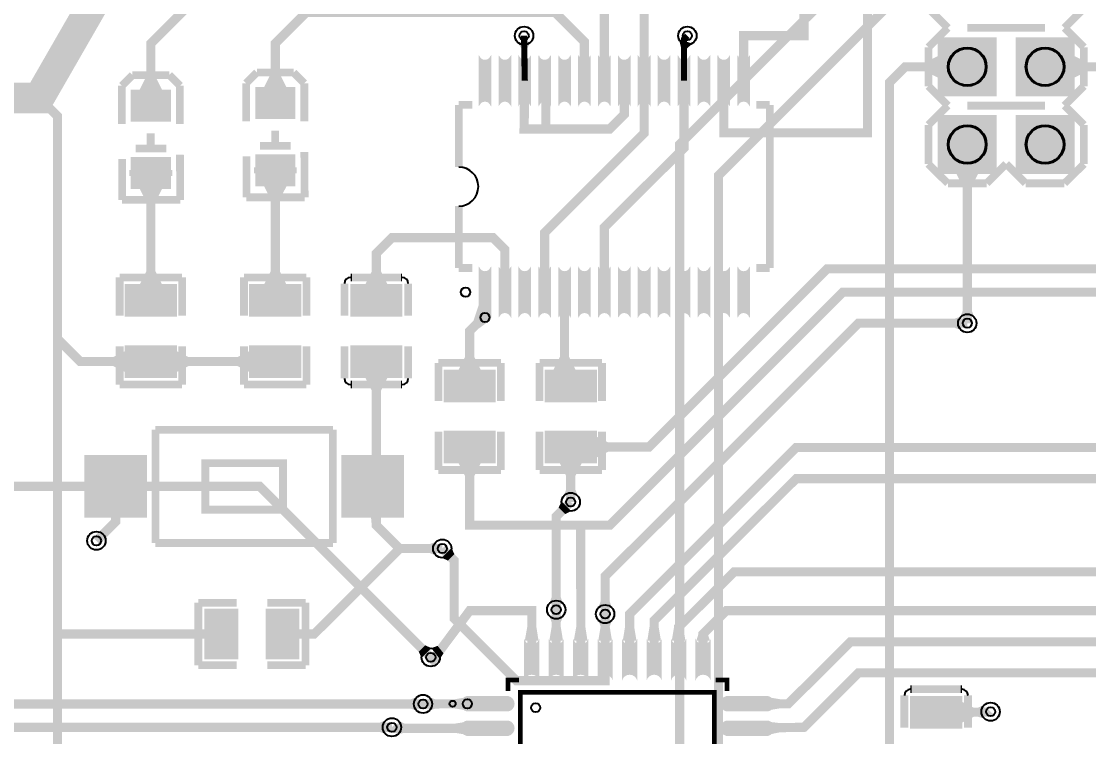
# Model space of a CAD drawing. Header units: millimetres. Extents: x 1 to 169, y 35 to 120.
# Drawn here: x 81.37 to 116.23, y 69.54 to 92.93 of the extents above; entities that cross this region are included whole.
import ezdxf

# ---------------------------------------------------------------- set-up
doc = ezdxf.new("R2010")
doc.units = ezdxf.units.MM
for name, color, linetype, true_color in [('BottomLayer', 7, 'Continuous', 0x0000ff), ('BottomSolderLayer', 7, 'Continuous', 0xaa00ff), ('Document', 7, 'Continuous', 0xffffff), ('Hole', 7, 'Continuous', 0x000000), ('Multi-Layer', 7, 'Continuous', 0xc0c0c0), ('TopLayer', 7, 'Continuous', 0xff0000), ('TopPasterLayer', 7, 'Continuous', 0x808080), ('TopSilkLayer', 7, 'Continuous', 0xffff00), ('TopSolderLayer', 7, 'Continuous', 0x800080)]:
    doc.layers.add(name, color=color, linetype=linetype, true_color=true_color)

msp = doc.modelspace()

# ---------------------------------------------------------------- hatches: boundary and pattern name
at = {"layer": 'BottomLayer'}
for points in [[(111.354, 91.065), (111.354, 91.815), (110.904, 91.59), (110.904, 91.29)], [(115.723, 91.815), (115.723, 91.065), (116.173, 91.29), (116.173, 91.59)], [(112.643, 87.986), (111.893, 87.986), (112.118, 87.536), (112.418, 87.536)], [(112.043, 83.257), (112.493, 83.257), (112.418, 83.467), (112.118, 83.467)], [(99.333, 76.917), (99.015, 77.235), (98.919, 77.033), (99.131, 76.821)], [(95.419, 75.711), (95.1, 75.393), (95.302, 75.297), (95.514, 75.509)], [(98.614, 73.891), (99.064, 73.891), (98.989, 74.101), (98.689, 74.101)], [(100.664, 73.354), (100.214, 73.353), (100.289, 73.143), (100.589, 73.144)], [(94.761, 72.436), (94.443, 72.117), (94.347, 72.319), (94.559, 72.531)], [(94.29, 70.387), (94.29, 70.837), (94.08, 70.762), (94.08, 70.462)], [(93.274, 69.625), (93.274, 70.075), (93.064, 70), (93.064, 69.7)]]:
    msp.add_hatch(color=256, dxfattribs=at).paths.add_polyline_path(points)
at = {"layer": 'BottomSolderLayer'}
for points in [[(111.303, 90.475), (111.303, 92.405), (113.233, 92.405), (113.233, 90.475)], [(113.843, 90.475), (113.843, 92.405), (115.773, 92.405), (115.773, 90.475)], [(111.303, 87.935), (111.303, 89.865), (113.233, 89.865), (113.233, 87.935)], [(113.843, 87.935), (113.843, 89.865), (115.773, 89.865), (115.773, 87.935)]]:
    msp.add_hatch(color=256, dxfattribs=at).paths.add_polyline_path(points)
at = {"layer": 'Document'}
for points in [[(85.598, 90.67), (85.598, 89.67), (85.748, 89.67), (85.748, 90.67)], [(89.662, 90.754), (89.662, 89.754), (89.812, 89.754), (89.812, 90.754)], [(85.504, 88.435), (85.504, 87.435), (85.654, 87.435), (85.654, 88.435)], [(89.568, 88.52), (89.568, 87.52), (89.718, 87.52), (89.718, 88.52)], [(86.298, 88.07), (86.298, 87.87), (84.898, 87.87), (84.898, 88.07)], [(90.362, 88.154), (90.362, 87.954), (88.962, 87.954), (88.962, 88.154)]]:
    msp.add_hatch(color=256, dxfattribs=at).paths.add_polyline_path(points)
at = {"layer": 'Multi-Layer'}
for points in [[(111.354, 90.526), (111.354, 92.355), (113.183, 92.355), (113.183, 90.526)], [(113.894, 90.526), (113.894, 92.355), (115.723, 92.355), (115.723, 90.526)], [(111.354, 87.986), (111.354, 89.815), (113.183, 89.815), (113.183, 87.986)], [(113.894, 87.986), (113.894, 89.815), (115.723, 89.815), (115.723, 87.986)]]:
    msp.add_hatch(color=256, dxfattribs=at).paths.add_polyline_path(points)
at = {"layer": 'TopLayer'}
for points in [[(98.018, 92.261), (97.568, 92.254), (97.697, 92.046), (97.897, 92.049)], [(103.286, 92.204), (102.854, 92.327), (102.912, 92.092), (103.112, 92.035)], [(96.694, 91.81, -0.785398), (96.33, 91.81), (96.33, 90.159, -0.785398), (96.694, 90.159)], [(97.344, 91.81, -0.785398), (96.98, 91.81), (96.98, 90.159, -0.785398), (97.344, 90.159)], [(97.994, 91.81, -0.785398), (97.63, 91.81), (97.63, 90.159, -0.785398), (97.994, 90.159)], [(98.644, 91.81, -0.785398), (98.28, 91.81), (98.28, 90.159, -0.785398), (98.644, 90.159)], [(99.294, 91.81, -0.785398), (98.93, 91.81), (98.93, 90.159, -0.785398), (99.294, 90.159)], [(99.944, 91.81, -0.785398), (99.58, 91.81), (99.58, 90.159, -0.785398), (99.944, 90.159)], [(100.594, 91.81, -0.785398), (100.23, 91.81), (100.23, 90.159, -0.785398), (100.594, 90.159)], [(101.244, 91.81, -0.785398), (100.88, 91.81), (100.88, 90.159, -0.785398), (101.244, 90.159)], [(101.894, 91.81, -0.785398), (101.53, 91.81), (101.53, 90.159, -0.785398), (101.894, 90.159)], [(102.544, 91.81, -0.785398), (102.18, 91.81), (102.18, 90.159, -0.785398), (102.544, 90.159)], [(103.194, 91.81, -0.785398), (102.83, 91.81), (102.83, 90.159, -0.785398), (103.194, 90.159)], [(103.844, 91.81, -0.785398), (103.48, 91.81), (103.48, 90.159, -0.785398), (103.844, 90.159)], [(104.494, 91.81, -0.785398), (104.13, 91.81), (104.13, 90.159, -0.785398), (104.494, 90.159)], [(105.144, 91.81, -0.785398), (104.78, 91.81), (104.78, 90.159, -0.785398), (105.144, 90.159)], [(85.223, 90.67), (85.973, 90.67), (85.748, 91.12), (85.448, 91.12)], [(89.287, 90.754), (90.037, 90.754), (89.812, 91.204), (89.512, 91.204)], [(84.973, 89.67), (84.973, 90.67), (86.223, 90.67), (86.223, 89.67)], [(89.037, 89.754), (89.037, 90.754), (90.287, 90.754), (90.287, 89.754)], [(84.973, 87.47), (84.973, 88.47), (86.223, 88.47), (86.223, 87.47)], [(89.037, 87.554), (89.037, 88.554), (90.287, 88.554), (90.287, 87.554)], [(90.037, 87.554), (89.287, 87.554), (89.512, 87.104), (89.812, 87.104)], [(85.973, 87.47), (85.223, 87.47), (85.448, 87.02), (85.748, 87.02)], [(85.223, 84.304), (85.973, 84.304), (85.748, 84.754), (85.448, 84.754)], [(89.287, 84.304), (90.037, 84.304), (89.812, 84.754), (89.512, 84.754)], [(92.589, 84.304), (93.339, 84.304), (93.114, 84.754), (92.814, 84.754)], [(96.694, 84.9, -0.785398), (96.33, 84.9), (96.33, 83.248, -0.785398), (96.694, 83.248)], [(97.344, 84.9, -0.785398), (96.98, 84.9), (96.98, 83.248, -0.785398), (97.344, 83.248)], [(97.994, 84.9, -0.785398), (97.63, 84.9), (97.63, 83.248, -0.785398), (97.994, 83.248)], [(98.644, 84.9, -0.785398), (98.28, 84.9), (98.28, 83.248, -0.785398), (98.644, 83.248)], [(99.294, 84.9, -0.785398), (98.93, 84.9), (98.93, 83.248, -0.785398), (99.294, 83.248)], [(99.944, 84.9, -0.785398), (99.58, 84.9), (99.58, 83.248, -0.785398), (99.944, 83.248)], [(100.594, 84.9, -0.785398), (100.23, 84.9), (100.23, 83.248, -0.785398), (100.594, 83.248)], [(101.244, 84.9, -0.785398), (100.88, 84.9), (100.88, 83.248, -0.785398), (101.244, 83.248)], [(101.894, 84.9, -0.785398), (101.53, 84.9), (101.53, 83.248, -0.785398), (101.894, 83.248)], [(102.544, 84.9, -0.785398), (102.18, 84.9), (102.18, 83.248, -0.785398), (102.544, 83.248)], [(103.194, 84.9, -0.785398), (102.83, 84.9), (102.83, 83.248, -0.785398), (103.194, 83.248)], [(103.844, 84.9, -0.785398), (103.48, 84.9), (103.48, 83.248, -0.785398), (103.844, 83.248)], [(104.494, 84.9, -0.785398), (104.13, 84.9), (104.13, 83.248, -0.785398), (104.494, 83.248)], [(105.144, 84.9, -0.785398), (104.78, 84.9), (104.78, 83.248, -0.785398), (105.144, 83.248)], [(86.373, 84.304), (86.373, 83.304), (84.823, 83.304), (84.823, 84.304)], [(90.437, 84.304), (90.437, 83.304), (88.887, 83.304), (88.887, 84.304)], [(93.739, 84.304), (93.739, 83.304), (92.189, 83.304), (92.189, 84.304)], [(96.578, 83.079), (96.33, 83.713), (96.136, 83.14), (96.289, 82.869)], [(112.07, 82.833), (112.07, 83.283), (111.86, 83.208), (111.86, 82.908)], [(86.373, 82.304), (86.373, 81.304), (84.823, 81.304), (84.823, 82.304)], [(90.437, 82.304), (90.437, 81.304), (88.887, 81.304), (88.887, 82.304)], [(93.739, 82.304), (93.739, 81.304), (92.189, 81.304), (92.189, 82.304)], [(84.823, 81.429), (84.823, 82.179), (84.373, 81.954), (84.373, 81.654)], [(86.373, 82.179), (86.373, 81.429), (86.823, 81.654), (86.823, 81.954)], [(88.887, 81.429), (88.887, 82.179), (88.437, 81.954), (88.437, 81.654)], [(95.637, 81.51), (96.387, 81.51), (96.162, 81.96), (95.862, 81.96)], [(98.736, 81.51), (99.486, 81.51), (99.261, 81.96), (98.961, 81.96)], [(93.339, 81.304), (92.589, 81.304), (92.814, 80.854), (93.114, 80.854)], [(96.787, 81.51), (96.787, 80.51), (95.237, 80.51), (95.237, 81.51)], [(100.089, 81.51), (100.089, 80.51), (98.539, 80.51), (98.539, 81.51)], [(96.787, 79.51), (96.787, 78.51), (95.237, 78.51), (95.237, 79.51)], [(100.089, 79.51), (100.089, 78.51), (98.539, 78.51), (98.539, 79.51)], [(100.089, 79.385), (100.089, 78.635), (100.539, 78.86), (100.539, 79.16)], [(83.446, 76.724), (83.446, 78.724), (85.446, 78.724), (85.446, 76.724)], [(91.846, 76.724), (91.846, 78.724), (93.846, 78.724), (93.846, 76.724)], [(96.387, 78.51), (95.637, 78.51), (95.862, 78.06), (96.162, 78.06)], [(99.689, 78.51), (98.939, 78.51), (99.164, 78.06), (99.464, 78.06)], [(99.089, 77.415), (99.539, 77.415), (99.464, 77.625), (99.164, 77.625)], [(94.921, 75.467), (94.921, 75.917), (94.711, 75.842), (94.711, 75.542)], [(100.213, 73.751), (100.663, 73.751), (100.588, 73.961), (100.288, 73.961)], [(88.4, 72.123), (87.4, 72.123), (87.4, 73.673), (88.4, 73.673)], [(90.4, 72.123), (89.4, 72.123), (89.4, 73.673), (90.4, 73.673)], [(98.614, 73.494), (99.064, 73.494), (98.989, 73.284), (98.689, 73.284)], [(100.664, 73.354), (100.214, 73.353), (100.289, 73.143), (100.589, 73.144)], [(98.262, 72.676), (97.814, 72.68), (97.893, 73.13), (98.193, 73.127)], [(99.062, 72.678), (98.614, 72.679), (98.689, 73.129), (98.989, 73.128)], [(99.862, 72.676), (99.414, 72.681), (99.493, 73.13), (99.793, 73.127)], [(100.662, 72.678), (100.214, 72.679), (100.289, 73.129), (100.589, 73.128)], [(101.462, 72.679), (101.014, 72.678), (101.087, 73.128), (101.387, 73.129)], [(102.262, 72.679), (101.814, 72.678), (101.887, 73.128), (102.187, 73.129)], [(103.062, 72.679), (102.614, 72.678), (102.687, 73.12), (102.987, 73.12)], [(103.862, 72.679), (103.414, 72.677), (103.487, 72.904), (103.787, 72.905)], [(98.262, 72.678, -0.785398), (97.814, 72.678), (97.814, 71.442, -0.785398), (98.262, 71.442)], [(99.062, 72.678, -0.785398), (98.614, 72.678), (98.614, 71.442, -0.785398), (99.062, 71.442)], [(99.862, 72.678, -0.785398), (99.414, 72.678), (99.414, 71.442, -0.785398), (99.862, 71.442)], [(100.662, 72.678, -0.785398), (100.214, 72.678), (100.214, 71.442, -0.785398), (100.662, 71.442)], [(101.462, 72.678, -0.785398), (101.014, 72.678), (101.014, 71.442, -0.785398), (101.462, 71.442)], [(102.262, 72.678, -0.785398), (101.814, 72.678), (101.814, 71.442, -0.785398), (102.262, 71.442)], [(103.062, 72.678, -0.785398), (102.614, 72.678), (102.614, 71.442, -0.785398), (103.062, 71.442)], [(103.862, 72.678, -0.785398), (103.414, 72.678), (103.414, 71.442, -0.785398), (103.862, 71.442)], [(95.037, 72.082), (94.759, 72.436), (94.967, 72.511), (95.159, 72.266)], [(94.687, 70.388), (94.686, 70.838), (94.896, 70.763), (94.897, 70.463)], [(95.98, 70.394), (95.977, 70.842), (95.527, 70.765), (95.529, 70.465)], [(97.214, 70.842, -0.785398), (97.214, 70.394), (95.978, 70.394, -0.785398), (95.978, 70.842)], [(105.698, 70.842, -0.785398), (105.698, 70.394), (104.462, 70.394, -0.785398), (104.462, 70.842)], [(105.698, 70.394), (105.698, 70.842), (106.148, 70.768), (106.148, 70.468)], [(112.027, 70.842), (112.027, 69.842), (110.477, 69.842), (110.477, 70.842)], [(112.027, 70.717), (112.027, 69.967), (112.477, 70.192), (112.477, 70.492)], [(112.841, 70.126), (112.823, 70.575), (112.616, 70.492), (112.628, 70.192)], [(93.688, 70.059), (93.652, 69.61), (93.868, 69.668), (93.891, 69.968)], [(95.978, 69.594), (95.978, 70.042), (95.528, 69.968), (95.528, 69.668)], [(97.214, 70.042, -0.785398), (97.214, 69.594), (95.978, 69.594, -0.785398), (95.978, 70.042)], [(105.698, 70.042, -0.785398), (105.698, 69.594), (104.462, 69.594, -0.785398), (104.462, 70.042)], [(105.707, 69.594), (105.689, 70.042), (106.142, 69.986), (106.154, 69.687)]]:
    msp.add_hatch(color=256, dxfattribs=at).paths.add_polyline_path(points)
at = {"layer": 'TopPasterLayer'}
for points in [[(96.694, 91.81, -0.785398), (96.33, 91.81), (96.33, 90.159, -0.785398), (96.694, 90.159)], [(97.344, 91.81, -0.785398), (96.98, 91.81), (96.98, 90.159, -0.785398), (97.344, 90.159)], [(97.994, 91.81, -0.785398), (97.63, 91.81), (97.63, 90.159, -0.785398), (97.994, 90.159)], [(98.644, 91.81, -0.785398), (98.28, 91.81), (98.28, 90.159, -0.785398), (98.644, 90.159)], [(99.294, 91.81, -0.785398), (98.93, 91.81), (98.93, 90.159, -0.785398), (99.294, 90.159)], [(99.944, 91.81, -0.785398), (99.58, 91.81), (99.58, 90.159, -0.785398), (99.944, 90.159)], [(100.594, 91.81, -0.785398), (100.23, 91.81), (100.23, 90.159, -0.785398), (100.594, 90.159)], [(101.244, 91.81, -0.785398), (100.88, 91.81), (100.88, 90.159, -0.785398), (101.244, 90.159)], [(101.894, 91.81, -0.785398), (101.53, 91.81), (101.53, 90.159, -0.785398), (101.894, 90.159)], [(102.544, 91.81, -0.785398), (102.18, 91.81), (102.18, 90.159, -0.785398), (102.544, 90.159)], [(103.194, 91.81, -0.785398), (102.83, 91.81), (102.83, 90.159, -0.785398), (103.194, 90.159)], [(103.844, 91.81, -0.785398), (103.48, 91.81), (103.48, 90.159, -0.785398), (103.844, 90.159)], [(104.494, 91.81, -0.785398), (104.13, 91.81), (104.13, 90.159, -0.785398), (104.494, 90.159)], [(105.144, 91.81, -0.785398), (104.78, 91.81), (104.78, 90.159, -0.785398), (105.144, 90.159)], [(84.973, 89.67), (84.973, 90.67), (86.223, 90.67), (86.223, 89.67)], [(89.037, 89.754), (89.037, 90.754), (90.287, 90.754), (90.287, 89.754)], [(84.973, 87.47), (84.973, 88.47), (86.223, 88.47), (86.223, 87.47)], [(89.037, 87.554), (89.037, 88.554), (90.287, 88.554), (90.287, 87.554)], [(96.694, 84.9, -0.785398), (96.33, 84.9), (96.33, 83.248, -0.785398), (96.694, 83.248)], [(97.344, 84.9, -0.785398), (96.98, 84.9), (96.98, 83.248, -0.785398), (97.344, 83.248)], [(97.994, 84.9, -0.785398), (97.63, 84.9), (97.63, 83.248, -0.785398), (97.994, 83.248)], [(98.644, 84.9, -0.785398), (98.28, 84.9), (98.28, 83.248, -0.785398), (98.644, 83.248)], [(99.294, 84.9, -0.785398), (98.93, 84.9), (98.93, 83.248, -0.785398), (99.294, 83.248)], [(99.944, 84.9, -0.785398), (99.58, 84.9), (99.58, 83.248, -0.785398), (99.944, 83.248)], [(100.594, 84.9, -0.785398), (100.23, 84.9), (100.23, 83.248, -0.785398), (100.594, 83.248)], [(101.244, 84.9, -0.785398), (100.88, 84.9), (100.88, 83.248, -0.785398), (101.244, 83.248)], [(101.894, 84.9, -0.785398), (101.53, 84.9), (101.53, 83.248, -0.785398), (101.894, 83.248)], [(102.544, 84.9, -0.785398), (102.18, 84.9), (102.18, 83.248, -0.785398), (102.544, 83.248)], [(103.194, 84.9, -0.785398), (102.83, 84.9), (102.83, 83.248, -0.785398), (103.194, 83.248)], [(103.844, 84.9, -0.785398), (103.48, 84.9), (103.48, 83.248, -0.785398), (103.844, 83.248)], [(104.494, 84.9, -0.785398), (104.13, 84.9), (104.13, 83.248, -0.785398), (104.494, 83.248)], [(105.144, 84.9, -0.785398), (104.78, 84.9), (104.78, 83.248, -0.785398), (105.144, 83.248)], [(86.373, 84.304), (86.373, 83.304), (84.823, 83.304), (84.823, 84.304)], [(90.437, 84.304), (90.437, 83.304), (88.887, 83.304), (88.887, 84.304)], [(93.739, 84.304), (93.739, 83.304), (92.189, 83.304), (92.189, 84.304)], [(86.373, 82.304), (86.373, 81.304), (84.823, 81.304), (84.823, 82.304)], [(90.437, 82.304), (90.437, 81.304), (88.887, 81.304), (88.887, 82.304)], [(93.739, 82.304), (93.739, 81.304), (92.189, 81.304), (92.189, 82.304)], [(96.787, 81.51), (96.787, 80.51), (95.237, 80.51), (95.237, 81.51)], [(100.089, 81.51), (100.089, 80.51), (98.539, 80.51), (98.539, 81.51)], [(96.787, 79.51), (96.787, 78.51), (95.237, 78.51), (95.237, 79.51)], [(100.089, 79.51), (100.089, 78.51), (98.539, 78.51), (98.539, 79.51)], [(83.446, 76.724), (83.446, 78.724), (85.446, 78.724), (85.446, 76.724)], [(91.846, 76.724), (91.846, 78.724), (93.846, 78.724), (93.846, 76.724)], [(88.4, 72.123), (87.4, 72.123), (87.4, 73.673), (88.4, 73.673)], [(90.4, 72.123), (89.4, 72.123), (89.4, 73.673), (90.4, 73.673)], [(98.262, 72.678, -0.785398), (97.814, 72.678), (97.814, 71.442, -0.785398), (98.262, 71.442)], [(99.062, 72.678, -0.785398), (98.614, 72.678), (98.614, 71.442, -0.785398), (99.062, 71.442)], [(99.862, 72.678, -0.785398), (99.414, 72.678), (99.414, 71.442, -0.785398), (99.862, 71.442)], [(100.662, 72.678, -0.785398), (100.214, 72.678), (100.214, 71.442, -0.785398), (100.662, 71.442)], [(101.462, 72.678, -0.785398), (101.014, 72.678), (101.014, 71.442, -0.785398), (101.462, 71.442)], [(102.262, 72.678, -0.785398), (101.814, 72.678), (101.814, 71.442, -0.785398), (102.262, 71.442)], [(103.062, 72.678, -0.785398), (102.614, 72.678), (102.614, 71.442, -0.785398), (103.062, 71.442)], [(103.862, 72.678, -0.785398), (103.414, 72.678), (103.414, 71.442, -0.785398), (103.862, 71.442)], [(97.214, 70.842, -0.785398), (97.214, 70.394), (95.978, 70.394, -0.785398), (95.978, 70.842)], [(105.698, 70.842, -0.785398), (105.698, 70.394), (104.462, 70.394, -0.785398), (104.462, 70.842)], [(112.027, 70.842), (112.027, 69.842), (110.477, 69.842), (110.477, 70.842)], [(97.214, 70.042, -0.785398), (97.214, 69.594), (95.978, 69.594, -0.785398), (95.978, 70.042)], [(105.698, 70.042, -0.785398), (105.698, 69.594), (104.462, 69.594, -0.785398), (104.462, 70.042)]]:
    msp.add_hatch(color=256, dxfattribs=at).paths.add_polyline_path(points)
at = {"layer": 'TopSolderLayer'}
for points in [[(111.303, 90.475), (111.303, 92.405), (113.233, 92.405), (113.233, 90.475)], [(113.843, 90.475), (113.843, 92.405), (115.773, 92.405), (115.773, 90.475)], [(96.719, 91.831, -0.785398), (96.305, 91.831), (96.305, 90.138, -0.785398), (96.719, 90.138)], [(97.369, 91.831, -0.785398), (96.955, 91.831), (96.955, 90.138, -0.785398), (97.369, 90.138)], [(98.019, 91.831, -0.785398), (97.605, 91.831), (97.605, 90.138, -0.785398), (98.019, 90.138)], [(98.669, 91.831, -0.785398), (98.255, 91.831), (98.255, 90.138, -0.785398), (98.669, 90.138)], [(99.319, 91.831, -0.785398), (98.905, 91.831), (98.905, 90.138, -0.785398), (99.319, 90.138)], [(99.969, 91.831, -0.785398), (99.555, 91.831), (99.555, 90.138, -0.785398), (99.969, 90.138)], [(100.62, 91.831, -0.785398), (100.205, 91.831), (100.205, 90.138, -0.785398), (100.62, 90.138)], [(101.27, 91.831, -0.785398), (100.855, 91.831), (100.855, 90.138, -0.785398), (101.27, 90.138)], [(101.92, 91.831, -0.785398), (101.505, 91.831), (101.505, 90.138, -0.785398), (101.92, 90.138)], [(102.57, 91.831, -0.785398), (102.155, 91.831), (102.155, 90.138, -0.785398), (102.57, 90.138)], [(103.22, 91.831, -0.785398), (102.805, 91.831), (102.805, 90.138, -0.785398), (103.22, 90.138)], [(103.87, 91.831, -0.785398), (103.455, 91.831), (103.455, 90.138, -0.785398), (103.87, 90.138)], [(104.52, 91.831, -0.785398), (104.105, 91.831), (104.105, 90.138, -0.785398), (104.52, 90.138)], [(105.17, 91.831, -0.785398), (104.755, 91.831), (104.755, 90.138, -0.785398), (105.17, 90.138)], [(84.942, 89.65), (84.942, 90.691), (86.255, 90.691), (86.255, 89.65)], [(89.006, 89.734), (89.006, 90.775), (90.319, 90.775), (90.319, 89.734)], [(111.303, 87.935), (111.303, 89.865), (113.233, 89.865), (113.233, 87.935)], [(113.843, 87.935), (113.843, 89.865), (115.773, 89.865), (115.773, 87.935)], [(89.006, 87.534), (89.006, 88.574), (90.319, 88.574), (90.319, 87.534)], [(84.942, 87.45), (84.942, 88.49), (86.255, 88.49), (86.255, 87.45)], [(96.719, 84.921, -0.785398), (96.305, 84.921), (96.305, 83.228, -0.785398), (96.719, 83.228)], [(97.369, 84.921, -0.785398), (96.955, 84.921), (96.955, 83.228, -0.785398), (97.369, 83.228)], [(98.019, 84.921, -0.785398), (97.605, 84.921), (97.605, 83.228, -0.785398), (98.019, 83.228)], [(98.669, 84.921, -0.785398), (98.255, 84.921), (98.255, 83.228, -0.785398), (98.669, 83.228)], [(99.319, 84.921, -0.785398), (98.905, 84.921), (98.905, 83.228, -0.785398), (99.319, 83.228)], [(99.969, 84.921, -0.785398), (99.555, 84.921), (99.555, 83.228, -0.785398), (99.969, 83.228)], [(100.62, 84.921, -0.785398), (100.205, 84.921), (100.205, 83.228, -0.785398), (100.62, 83.228)], [(101.27, 84.921, -0.785398), (100.855, 84.921), (100.855, 83.228, -0.785398), (101.27, 83.228)], [(101.92, 84.921, -0.785398), (101.505, 84.921), (101.505, 83.228, -0.785398), (101.92, 83.228)], [(102.57, 84.921, -0.785398), (102.155, 84.921), (102.155, 83.228, -0.785398), (102.57, 83.228)], [(103.22, 84.921, -0.785398), (102.805, 84.921), (102.805, 83.228, -0.785398), (103.22, 83.228)], [(103.87, 84.921, -0.785398), (103.455, 84.921), (103.455, 83.228, -0.785398), (103.87, 83.228)], [(104.52, 84.921, -0.785398), (104.105, 84.921), (104.105, 83.228, -0.785398), (104.52, 83.228)], [(105.17, 84.921, -0.785398), (104.755, 84.921), (104.755, 83.228, -0.785398), (105.17, 83.228)], [(86.452, 84.337), (86.452, 83.271), (84.744, 83.271), (84.744, 84.337)], [(90.516, 84.337), (90.516, 83.271), (88.808, 83.271), (88.808, 84.337)], [(93.818, 84.337), (93.818, 83.271), (92.11, 83.271), (92.11, 84.337)], [(86.452, 82.337), (86.452, 81.271), (84.744, 81.271), (84.744, 82.337)], [(90.516, 82.337), (90.516, 81.271), (88.808, 81.271), (88.808, 82.337)], [(93.818, 82.337), (93.818, 81.271), (92.11, 81.271), (92.11, 82.337)], [(96.866, 81.543), (96.866, 80.477), (95.158, 80.477), (95.158, 81.543)], [(100.168, 81.543), (100.168, 80.477), (98.46, 80.477), (98.46, 81.543)], [(96.866, 79.543), (96.866, 78.477), (95.158, 78.477), (95.158, 79.543)], [(100.168, 79.543), (100.168, 78.477), (98.46, 78.477), (98.46, 79.543)], [(83.421, 76.699), (83.421, 78.75), (85.472, 78.75), (85.472, 76.699)], [(91.821, 76.699), (91.821, 78.75), (93.871, 78.75), (93.871, 76.699)], [(88.451, 72.072), (87.349, 72.072), (87.349, 73.724), (88.451, 73.724)], [(90.451, 72.072), (89.349, 72.072), (89.349, 73.724), (90.451, 73.724)], [(98.288, 72.748, -0.785398), (97.789, 72.748), (97.789, 71.372, -0.785398), (98.288, 71.372)], [(99.088, 72.748, -0.785398), (98.589, 72.748), (98.589, 71.372, -0.785398), (99.088, 71.372)], [(99.888, 72.748, -0.785398), (99.389, 72.748), (99.389, 71.372, -0.785398), (99.888, 71.372)], [(100.688, 72.748, -0.785398), (100.189, 72.748), (100.189, 71.372, -0.785398), (100.688, 71.372)], [(101.488, 72.748, -0.785398), (100.989, 72.748), (100.989, 71.372, -0.785398), (101.488, 71.372)], [(102.288, 72.748, -0.785398), (101.789, 72.748), (101.789, 71.372, -0.785398), (102.288, 71.372)], [(103.088, 72.748, -0.785398), (102.589, 72.748), (102.589, 71.372, -0.785398), (103.088, 71.372)], [(103.888, 72.748, -0.785398), (103.389, 72.748), (103.389, 71.372, -0.785398), (103.888, 71.372)], [(97.284, 70.868, -0.785398), (97.284, 70.369), (95.908, 70.369, -0.785398), (95.908, 70.868)], [(105.768, 70.868, -0.785398), (105.768, 70.369), (104.392, 70.369, -0.785398), (104.392, 70.868)], [(112.106, 70.875), (112.106, 69.809), (110.398, 69.809), (110.398, 70.875)], [(97.284, 70.068, -0.785398), (97.284, 69.569), (95.908, 69.569, -0.785398), (95.908, 70.068)], [(105.768, 70.068, -0.785398), (105.768, 69.569), (104.392, 69.569, -0.785398), (104.392, 70.068)]]:
    msp.add_hatch(color=256, dxfattribs=at).paths.add_polyline_path(points)

# ---------------------------------------------------------------- linework, layer by layer
at = {"layer": 'BottomLayer', "const_width": 0.3}
for points in [[(115.062, 102.362), (115.062, 101.092), (102.87, 88.9), (102.87, 61.933)], [(114.808, 91.44), (117.602, 91.44), (117.602, 99.822), (115.062, 102.362)], [(104.14, 61.722), (104.14, 87.884), (110.236, 93.98), (112.268, 93.98)], [(109.728, 63.246), (109.728, 90.932), (110.236, 91.44), (112.268, 91.44)], [(112.268, 83.058), (112.268, 88.9)], [(30.734, 82.55), (47.244, 82.55), (59.182, 70.612), (94.488, 70.612)], [(79.502, 77.724), (89.154, 77.724), (94.742, 72.136)], [(98.839, 73.692), (98.839, 75.946), (98.839, 76.741), (99.314, 77.216)], [(100.439, 73.552), (100.439, 71.374), (97.536, 71.374), (95.504, 73.406), (95.504, 75.307), (95.118, 75.692)], [(31.242, 69.596), (31.496, 69.85), (93.472, 69.85)]]:
    msp.add_lwpolyline(points, dxfattribs=at)
at = {"layer": 'BottomSolderLayer'}
for centre in [(112.268, 91.44), (114.808, 91.44), (112.268, 88.9), (114.808, 88.9)]:
    msp.add_circle(centre, 0.633, dxfattribs=at)
at = {"layer": 'Document'}
for centre in [(96.512, 83.244), (95.938, 70.618)]:
    msp.add_circle(centre, 0.15, dxfattribs=at)
at = {"layer": 'Hole'}
for centre in [(97.79, 92.456), (103.124, 92.456), (112.268, 83.058), (99.314, 77.216), (83.82, 75.946), (95.119, 75.692), (98.839, 73.692), (100.438, 73.552), (94.742, 72.136), (94.488, 70.612), (113.03, 70.358), (93.472, 69.85)]:
    msp.add_circle(centre, 0.15, dxfattribs=at)
at = {"layer": 'Multi-Layer'}
for centre, radius in [((97.79, 92.456), 0.3), ((103.124, 92.456), 0.3), ((112.268, 91.44), 0.599), ((114.808, 91.44), 0.599), ((112.268, 88.9), 0.599), ((114.808, 88.9), 0.599), ((112.268, 83.058), 0.3), ((99.314, 77.216), 0.3), ((83.82, 75.946), 0.3), ((95.119, 75.692), 0.3), ((98.839, 73.692), 0.3), ((100.438, 73.552), 0.3), ((94.742, 72.136), 0.3), ((94.488, 70.612), 0.3), ((113.03, 70.358), 0.3), ((93.472, 69.85), 0.3)]:
    msp.add_circle(centre, radius, dxfattribs=at)
at = {"layer": 'TopLayer'}
for points, const_width in [([(99.314, 79.01), (101.869, 79.01), (107.696, 84.836), (124.714, 84.836), (124.714, 105.918)], 0.3), ([(99.639, 76.454), (100.584, 76.454), (108.204, 84.074), (125.984, 84.074), (125.984, 97.346), (127.254, 99.822), (127.254, 102.108)], 0.3), ([(101.712, 90.985), (101.712, 98.552)], 0.3), ([(109.007, 97.155), (109.007, 89.281), (104.313, 89.281), (104.313, 90.985)], 0.3), ([(106.934, 97.282), (106.934, 92.456), (104.963, 92.456), (104.963, 90.985)], 0.3), ([(78.684, 86.868), (78.684, 90.424), (81.948, 90.424), (85.598, 96.774)], 1), ([(100.411, 90.985), (100.411, 93.98), (87.376, 93.98), (85.598, 92.202), (85.598, 90.17)], 0.3), ([(89.662, 90.254), (89.662, 92.202), (90.678, 93.218), (98.806, 93.218), (99.761, 92.262), (99.761, 90.985)], 0.3), ([(97.813, 90.985), (97.79, 92.456)], 0.2), ([(103.012, 90.985), (103.012, 92.344), (103.124, 92.456)], 0.2), ([(101.062, 90.985), (101.062, 89.886), (100.584, 89.408), (97.79, 89.408), (97.813, 90.985)], 0.3), ([(98.463, 84.074), (98.463, 86.016), (101.712, 89.266), (101.712, 90.985)], 0.3), ([(98.501, 89.408), (98.501, 90.985), (98.463, 90.985)], 0.3), ([(103.012, 90.985), (103.012, 88.788), (100.411, 86.188), (100.411, 84.074)], 0.3), ([(85.598, 81.804), (83.296, 81.804), (82.55, 82.55), (82.55, 89.822), (81.948, 90.424)], 0.3), ([(85.598, 87.97), (85.598, 83.804)], 0.3), ([(89.662, 88.054), (89.662, 83.804)], 0.3), ([(92.964, 83.804), (92.964, 85.344), (93.472, 85.852), (96.774, 85.852), (97.163, 85.464), (97.163, 84.074)], 0.3), ([(96.513, 84.074), (96.513, 83.304), (96.012, 82.804), (96.012, 81.01)], 0.3), ([(99.111, 84.074), (99.111, 81.026), (99.314, 81.01), (99.314, 81.01)], 0.3), ([(100.438, 73.552), (100.438, 74.784), (108.712, 83.058), (112.268, 83.058)], 0.3), ([(82.55, 82.55), (82.55, 68.072), (93.823, 68.072), (95.276, 66.618), (96.596, 66.618)], 0.3), ([(128.285, 82.296), (126.746, 82.296), (123.444, 78.994), (106.68, 78.994), (101.237, 73.551), (101.237, 72.06)], 0.3), ([(89.662, 81.804), (89.662, 81.804), (85.598, 81.804)], 0.3), ([(92.964, 81.804), (92.964, 76.454), (93.726, 75.692), (95.118, 75.692)], 0.3), ([(96.012, 79.01), (96.012, 76.454), (99.639, 76.454), (99.644, 72.06)], 0.3), ([(99.314, 77.216), (99.314, 79.01)], 0.3), ([(125.73, 77.978), (106.68, 77.978), (102.037, 73.335), (102.037, 72.06)], 0.3), ([(83.82, 75.946), (84.446, 76.572), (84.446, 77.724)], 0.3), ([(92.846, 77.724), (92.964, 76.454)], 0.3), ([(89.901, 72.898), (90.932, 72.898), (93.726, 75.692), (95.118, 75.692)], 0.3), ([(138.43, 66.294), (123.444, 66.294), (122.936, 66.802), (122.936, 71.628), (119.634, 74.93), (104.648, 74.93), (102.837, 73.12), (102.837, 72.06)], 0.3), ([(98.039, 72.06), (98.044, 73.66), (96.012, 73.66), (94.818, 72.06), (94.742, 72.136)], 0.3), ([(98.839, 72.06), (98.839, 73.692)], 0.3), ([(100.439, 73.552), (100.439, 72.06)], 0.3), ([(138.43, 63.754), (123.444, 63.754), (121.92, 65.278), (121.92, 71.374), (119.634, 73.66), (104.394, 73.66), (103.637, 72.904), (103.637, 72.06)], 0.3), ([(87.9, 72.898), (82.569, 72.898), (82.55, 72.917)], 0.3), ([(131.572, 58.674), (126.238, 58.674), (120.904, 64.008), (120.904, 70.866), (119.126, 72.644), (108.458, 72.644), (106.421, 70.618), (105.08, 70.618)], 0.3), ([(131.572, 56.134), (126.746, 56.134), (119.38, 63.5), (119.38, 70.788), (118.872, 71.374), (118.623, 71.628), (108.712, 71.628), (106.934, 69.85), (105.08, 69.818)], 0.3), ([(94.488, 70.612), (96.596, 70.618)], 0.3), ([(111.252, 70.342), (113.015, 70.342), (113.03, 70.358)], 0.3), ([(96.596, 69.818), (93.505, 69.818), (93.472, 69.85)], 0.3)]:
    msp.add_lwpolyline(points, dxfattribs=dict(at, const_width=const_width))
at = {"layer": 'TopSilkLayer'}
for points, const_width in [([(111.633, 92.71), (110.998, 93.345)], 0.254), ([(116.078, 93.345), (115.443, 92.71)], 0.254), ([(110.998, 92.075), (111.633, 92.71)], 0.254), ([(112.268, 92.71), (114.808, 92.71)], 0.254), ([(115.443, 92.71), (116.078, 92.075)], 0.254), ([(110.998, 90.805), (110.998, 92.075)], 0.254), ([(116.078, 92.075), (116.078, 90.805)], 0.254), ([(88.712, 90.904), (88.712, 90.904), (89.062, 91.254)], 0.254), ([(90.262, 91.254), (89.062, 91.254)], 0.254), ([(90.612, 90.904), (90.612, 90.904), (90.262, 91.254)], 0.254), ([(84.648, 90.82), (84.648, 90.82), (84.998, 91.17)], 0.254), ([(86.198, 91.17), (84.998, 91.17)], 0.254), ([(86.548, 90.82), (86.548, 90.82), (86.198, 91.17)], 0.254), ([(88.712, 89.654), (88.712, 90.904)], 0.254), ([(90.612, 89.654), (90.612, 90.904)], 0.254), ([(84.648, 89.57), (84.648, 90.82)], 0.254), ([(86.548, 89.57), (86.548, 90.82)], 0.254), ([(111.633, 90.17), (110.998, 90.805)], 0.254), ([(116.078, 90.805), (115.443, 90.17)], 0.254), ([(95.657, 90.196), (95.657, 88.164)], 0.254), ([(95.657, 90.196), (96.099, 90.196)], 0.254), ([(105.375, 90.196), (105.817, 90.196)], 0.254), ([(105.817, 90.196), (105.817, 84.862)], 0.254), ([(110.998, 89.535), (111.633, 90.17)], 0.254), ([(112.268, 90.17), (114.808, 90.17)], 0.254), ([(115.443, 90.17), (116.078, 89.535)], 0.254), ([(110.998, 88.265), (110.998, 89.535)], 0.254), ([(116.078, 89.535), (116.078, 88.265)], 0.254), ([(85.593, 88.77), (85.593, 89.27)], 0.254), ([(89.657, 88.854), (89.657, 89.354)], 0.254), ([(90.162, 88.854), (89.162, 88.854)], 0.254), ([(86.098, 88.77), (85.098, 88.77)], 0.254), ([(86.548, 88.57), (86.558, 87.09)], 0.254), ([(88.722, 88.514), (88.722, 87.174)], 0.254), ([(90.612, 88.654), (90.622, 87.174)], 0.254), ([(84.658, 88.43), (84.658, 87.09)], 0.254), ([(111.633, 87.63), (110.998, 88.265)], 0.254), ([(113.538, 88.265), (112.903, 87.63)], 0.254), ([(114.173, 87.63), (113.538, 88.265)], 0.254), ([(116.078, 88.265), (115.443, 87.63)], 0.254), ([(112.903, 87.63), (111.633, 87.63)], 0.254), ([(115.443, 87.63), (114.173, 87.63)], 0.254), ([(86.558, 87.09), (84.658, 87.09)], 0.254), ([(90.622, 87.174), (88.722, 87.174)], 0.254), ([(95.657, 84.862), (95.657, 86.885)], 0.254), ([(95.657, 84.862), (96.099, 84.862)], 0.254), ([(105.375, 84.862), (105.817, 84.862)], 0.254), ([(84.578, 83.304), (84.578, 84.554)], 0.254), ([(86.618, 84.554), (84.578, 84.554)], 0.254), ([(86.618, 83.304), (86.618, 84.554)], 0.254), ([(88.642, 83.304), (88.642, 84.554)], 0.254), ([(90.682, 84.554), (88.642, 84.554)], 0.254), ([(90.682, 83.304), (90.682, 84.554)], 0.254), ([(91.924, 83.304), (91.924, 84.354)], 0.254), ([(92.124, 84.554), (92.164, 84.554)], 0.254), ([(93.764, 84.554), (92.164, 84.554)], 0.254), ([(93.784, 84.554), (93.764, 84.554)], 0.254), ([(93.804, 84.554), (93.764, 84.554)], 0.254), ([(94.004, 83.304), (94.004, 84.354)], 0.254), ([(84.578, 82.304), (84.578, 81.054)], 0.254), ([(86.618, 82.304), (86.618, 81.054)], 0.254), ([(88.642, 82.304), (88.642, 81.054)], 0.254), ([(90.682, 82.304), (90.682, 81.054)], 0.254), ([(91.924, 82.304), (91.924, 81.254)], 0.254), ([(94.004, 82.304), (94.004, 81.254)], 0.254), ([(94.992, 80.51), (94.992, 81.76)], 0.254), ([(97.032, 81.76), (94.992, 81.76)], 0.254), ([(97.032, 80.51), (97.032, 81.76)], 0.254), ([(98.294, 80.51), (98.294, 81.76)], 0.254), ([(100.334, 81.76), (98.294, 81.76)], 0.254), ([(100.334, 80.51), (100.334, 81.76)], 0.254), ([(86.618, 81.054), (84.578, 81.054)], 0.254), ([(90.682, 81.054), (88.642, 81.054)], 0.254), ([(92.124, 81.054), (92.164, 81.054)], 0.254), ([(93.764, 81.054), (92.164, 81.054)], 0.254), ([(93.804, 81.054), (93.764, 81.054)], 0.254), ([(85.746, 79.574), (91.546, 79.574)], 0.254), ([(85.746, 75.874), (85.746, 79.574)], 0.254), ([(91.546, 79.574), (91.546, 75.874)], 0.254), ([(94.992, 79.51), (94.992, 78.26)], 0.254), ([(97.032, 79.51), (97.032, 78.26)], 0.254), ([(98.294, 79.51), (98.294, 78.26)], 0.254), ([(100.334, 79.51), (100.334, 78.26)], 0.254), ([(97.032, 78.26), (94.992, 78.26)], 0.254), ([(100.334, 78.26), (98.294, 78.26)], 0.254), ([(91.546, 75.874), (85.746, 75.874)], 0.254), ([(88.4, 73.918), (87.15, 73.918)], 0.254), ([(87.15, 71.878), (87.15, 73.918)], 0.254), ([(89.4, 73.918), (90.65, 73.918)], 0.254), ([(90.65, 71.878), (90.65, 73.918)], 0.254), ([(88.4, 71.878), (87.15, 71.878)], 0.254), ([(89.4, 71.878), (90.65, 71.878)], 0.254), ([(97.624, 71.394), (97.262, 71.394), (97.262, 71.033)], 0.152), ([(104.053, 71.394), (104.414, 71.394), (104.414, 71.033)], 0.152), ([(110.412, 71.092), (110.452, 71.092)], 0.254), ([(112.052, 71.092), (110.452, 71.092)], 0.254), ([(112.072, 71.092), (112.052, 71.092)], 0.254), ([(112.092, 71.092), (112.052, 71.092)], 0.254), ([(110.212, 69.842), (110.212, 70.892)], 0.254), ([(112.292, 69.842), (112.292, 70.892)], 0.254)]:
    msp.add_lwpolyline(points, dxfattribs=dict(at, const_width=const_width))
for points, const_width in [([(87.376, 76.962), (87.376, 78.486), (89.916, 78.486), (89.916, 76.962), (87.376, 76.962)], 0.254), ([(97.667, 70.99), (104.01, 70.99), (104.01, 64.647), (97.667, 64.647), (97.667, 70.99)], 0.152)]:
    msp.add_lwpolyline(points, close=True, dxfattribs=dict(at, const_width=const_width))
for centre, radius in [((95.878, 84.074), 0.15), ((95.454, 70.618), 0.1), ((98.167, 70.489), 0.15)]:
    msp.add_circle(centre, radius, dxfattribs=at)
for centre, radius, start, end in [((95.657, 87.525), 0.639, 270, 90), ((92.124, 84.354), 0.2, 90, 180), ((93.804, 84.354), 0.2, 0, 90), ((92.124, 81.254), 0.2, 180, 270), ((93.804, 81.254), 0.2, 270, 0), ((110.412, 70.892), 0.2, 90, 180), ((112.092, 70.892), 0.2, 0, 90)]:
    msp.add_arc(centre, radius, start, end, dxfattribs=at)
at = {"layer": 'TopSolderLayer'}
for centre in [(112.268, 91.44), (114.808, 91.44), (112.268, 88.9), (114.808, 88.9)]:
    msp.add_circle(centre, 0.633, dxfattribs=at)

doc.saveas('drawing.dxf')
